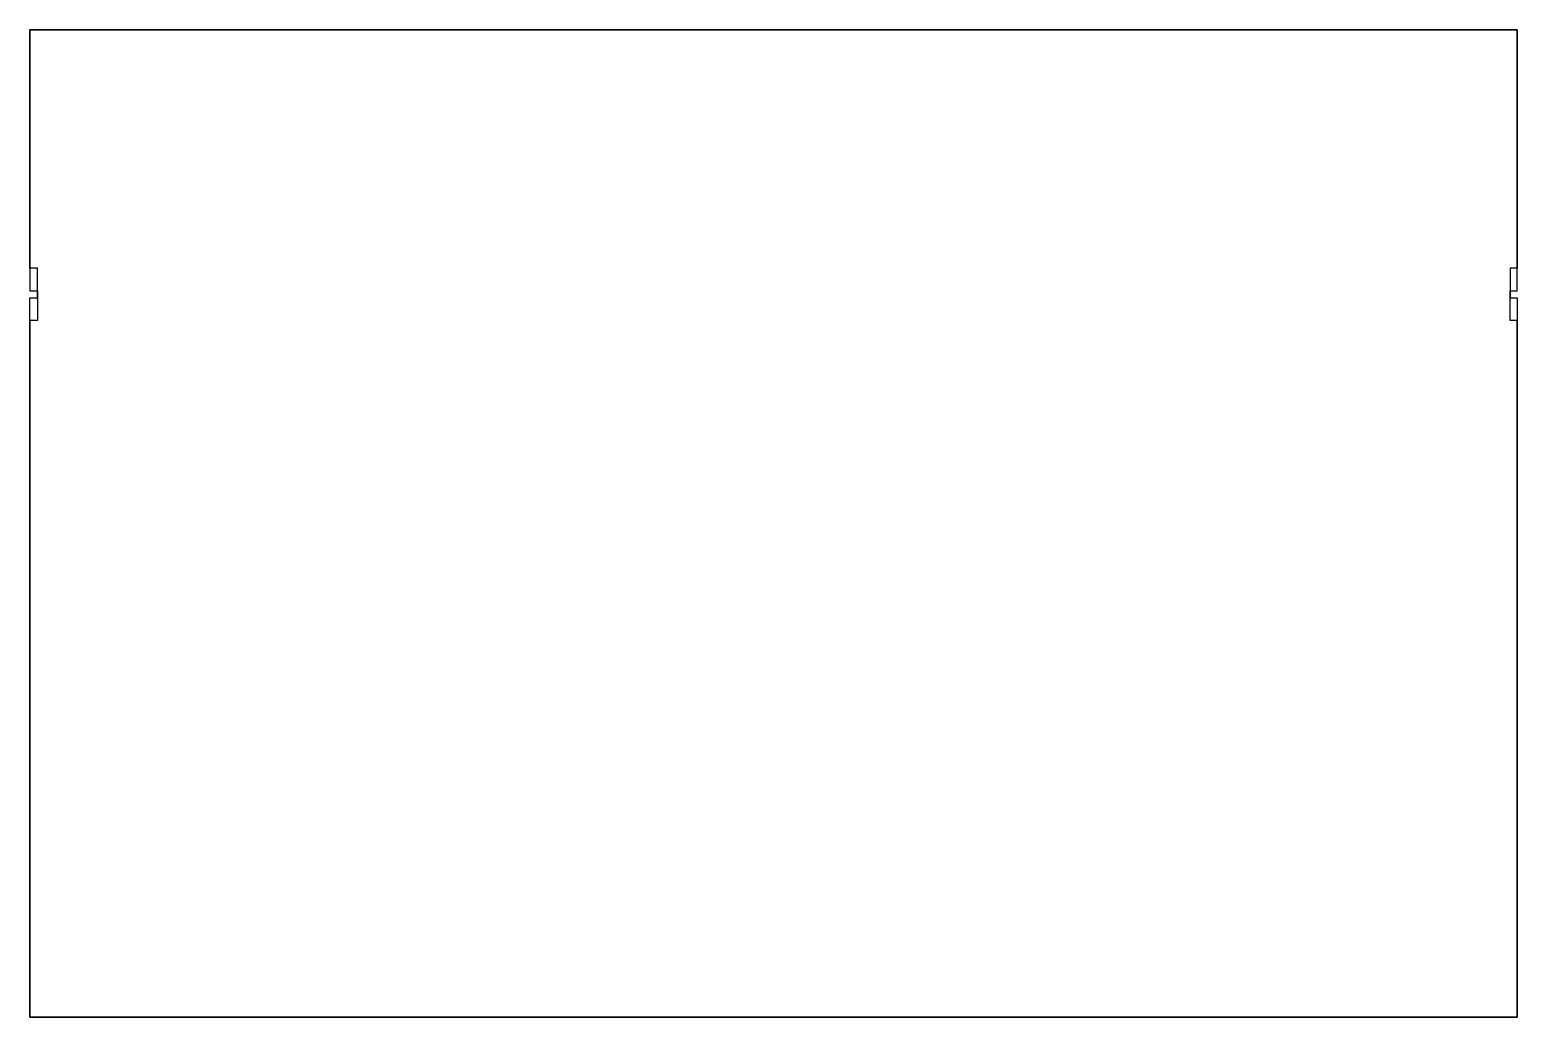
# Model space of a CAD drawing. Header units: inches. Extents: x -13.3 to 15.7, y 8.4 to 27.6.
import ezdxf

# ---------------------------------------------------------------- set-up
doc = ezdxf.new("R2010")
doc.units = ezdxf.units.IN
doc.layers.get('0').update_dxf_attribs({"linetype": 'CONTINUOUS'})

msp = doc.modelspace()

# ---------------------------------------------------------------- linework, layer by layer
for points in [[(-13.289, 22.543), (-13.139, 22.543), (-13.139, 21.962), (-13.289, 21.962), (-13.289, 8.382), (15.711, 8.382), (15.711, 21.962), (15.571, 21.962), (15.571, 22.543), (15.711, 22.543), (15.711, 27.632), (-13.289, 27.632)], [(-13.139, 22.986), (-13.289, 22.986), (-13.289, 27.632), (15.711, 27.632), (15.711, 22.986), (15.571, 22.986), (15.571, 22.405), (15.711, 22.405), (15.711, 8.382), (-13.289, 8.382), (-13.289, 22.405), (-13.139, 22.405)]]:
    msp.add_lwpolyline(points, close=True)

doc.saveas('drawing.dxf')
